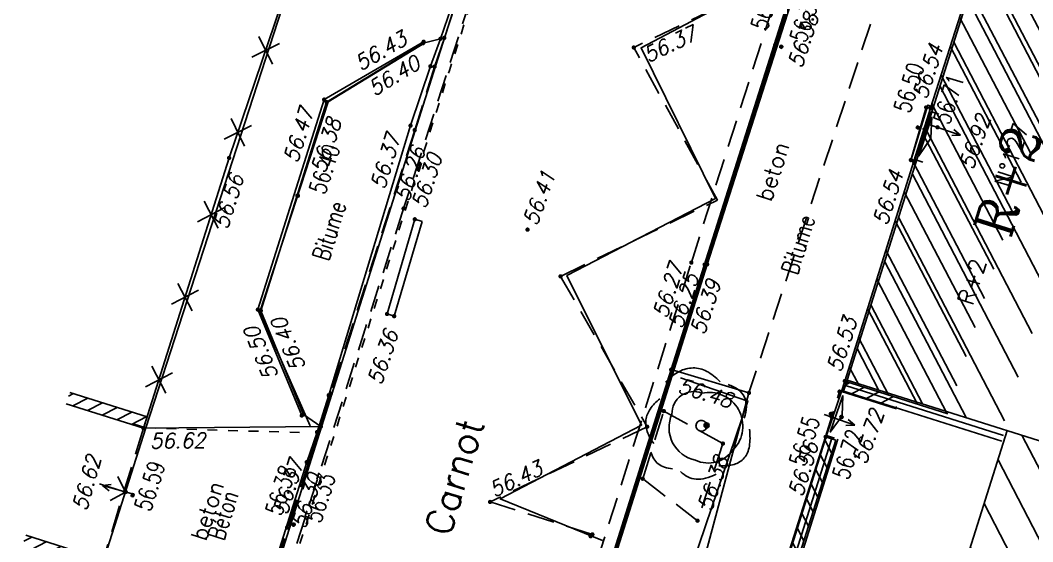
# Model space of a CAD drawing. Extents: x 661843 to 662062, y 6866352 to 6866909.
# Drawn here: x 661859.83 to 661878.54, y 6866393.48 to 6866403.12 of the extents above; entities that cross this region are included whole.
import ezdxf
from ezdxf.enums import TextEntityAlignment as Align

# ---------------------------------------------------------------- set-up
doc = ezdxf.new("R2010")
doc.units = 0
for name, pattern in [('CONTINU', [0]), ('DISCONTINU', [0.75, 0.5, -0.25]), ('JSI_MCL0', [1, 0.5, 0.5]), ('JSI_TCO', [1, 0.5, 0.5]), ('JSI_TCO2', [1, 0.5, 0.5]), ('JSI_TIC', [0.2, 0.08, 0.01, -0.1, 0.01])]:
    doc.linetypes.add(name, pattern=pattern)
doc.layers.get('0').update_dxf_attribs({"linetype": 'CONTINUOUS'})
for name, color, linetype in [('ALTI', 140, 'CONTINUOUS'), ('BATI', 6, 'CONTINUOUS'), ('BORDURE', 7, 'CONTINU'), ('GEO_ALTI-PIC', 7, 'CONTINUOUS'), ('GEO_ALTI-PIC_SEUILS', 1, 'CONTINUOUS'), ('GEO_ALTICOT', 7, 'CONTINUOUS'), ('GEO_ARBRES', 3, 'CONTINUOUS'), ('GEO_BATI_DUR', 44, 'CONTINUOUS'), ('GEO_BATI_HACHURE', 44, 'CONTINUOUS'), ('GEO_BATI_NUMERO', 7, 'CONTINUOUS'), ('GEO_BATI_SEUIL', 7, 'CONTINUOUS'), ('GEO_BATI_TEXTE', 7, 'CONTINUOUS'), ('GEO_BORDURE', 7, 'CONTINUOUS'), ('GEO_CHANGE_REVET', 252, 'DISCONTINU'), ('GEO_CHANGE_REVET_TEXTE', 252, 'CONTINUOUS'), ('GEO_CLOTURE', 7, 'CONTINUOUS'), ('GEO_CLOTURE_S', 7, 'CONTINUOUS'), ('GEO_DIVERS', 7, 'CONTINUOUS'), ('GEO_ENTREE', 7, 'DISCONTINU'), ('GEO_ESCALIER', 7, 'CONTINUOUS'), ('GEO_HAIE_BORD', 3, 'DISCONTINU'), ('GEO_LIGNE_PARKING', 252, 'DISCONTINU'), ('GEO_MUR', 1, 'CONTINUOUS'), ('GEO_MUR_HACHURE', 1, 'CONTINUOUS'), ('GEO_RTE_TEXTE', 7, 'CONTINUOUS'), ('GEO_TROTTOIR_BAS', 7, 'CONTINUOUS'), ('GEO_TROTTOIR_BATEAU', 7, 'DISCONTINU'), ('GEO_TROTTOIR_HAUT', 252, 'CONTINUOUS'), ('HACHURE', 7, 'CONTINUOUS'), ('LIMITE', 7, 'CONTINUOUS'), ('MARQUAGE', 7, 'CONTINUOUS'), ('TEXTE', 7, 'CONTINUOUS'), ('VEGETATION', 3, 'CONTINUOUS'), ('VOIRIE', 7, 'CONTINUOUS')]:
    doc.layers.add(name, color=color, linetype=linetype)
doc.styles.add('7-2', font='romanc.shx', dxfattribs={"height": 0.7})
doc.styles.add('ROMANS', font='romans.shx', dxfattribs={"width": 0.95, "oblique": 13.5, "height": 5})
doc.styles.get("Standard").update_dxf_attribs({"font": 'romans.shx'})
doc.linetypes.add('JSI_CLOX', pattern='A,0.8,0.1,[135,jsi_form.shx,S=0.05,R=0,X=0,Y=0],0.1', length=1)
doc.linetypes.add('JSI_MUG', pattern='A,0.0001,[130,jsi_form.shx,S=0.5,R=0,X=-0.125,Y=0],-0.75', length=0.7501)
doc.linetypes.add('JSI_MUR', pattern='A,1e-06,-0.5,[130,jsi_form.shx,S=0.7,R=315,X=0.05,Y=0],-0.5', length=1.000001)
pattern_1 = [(27.435270152, (0, 0), (-0.0921492438397, 0.1775063854057), [])]

# ---------------------------------------------------------------- blocks, each defined once
blk = doc.blocks.new('PTTOPO')
at = {"color": 0, "const_width": 0.04}
blk.add_lwpolyline([(0, 0.02, 1), (0, -0.02, 1)], format="xyb", close=True, dxfattribs=at)
at = {"color": 0}
blk.add_point((0, 0), dxfattribs=at)
at = {"layer": 'GEO_ALTICOT', "style": 'ROMANS', "oblique": 13.5, "width": 0.95}
blk.add_attdef('ALT', text='', height=0.28, dxfattribs=at).set_placement((0.1, -0.1), align=Align.TOP_LEFT)
blk = doc.blocks.new('P014', base_point=(17.75, 43.5))
for p, q in [((17.709, 43.699), (17.75, 43.799)), ((17.75, 43.399), (17.75, 43.799)), ((17.75, 43.799), (17.789, 43.699))]:
    blk.add_line(p, q)
blk = doc.blocks.new('P402')
blk.add_circle((0, 0), 0.063)
for centre, radius, start, end in [((-0.09, 0.09), 0.814, 83.66, 186.35), ((0.18, 0.387), 0.544, 357.14, 109.34), ((0, -0.063), 0.833, 244.27, 30.44), ((-0.162, -0.09), 0.745, 173.05, 254.63)]:
    blk.add_arc(centre, radius, start, end)
blk = doc.blocks.new('P013', base_point=(17.75, 45))
for p, q in [((17.709, 45.199), (17.75, 45.299)), ((17.75, 44.899), (17.75, 45.299)), ((17.75, 45.299), (17.789, 45.199))]:
    blk.add_line(p, q)
blk = doc.blocks.new('P350', base_point=(55.25, 52.5))
for p, q in [((56.249, 53.499), (55.25, 53.499)), ((55.25, 53.499), (55.25, 52.5)), ((56.249, 52.5), (56.249, 53.499)), ((55.25, 52.5), (56.249, 52.5))]:
    blk.add_line(p, q)
blk = doc.blocks.new('GEOCROIX')
at = {"color": 0, "linetype": 'BYBLOCK'}
for p, q in [((-0.5, 0.5), (0.5, -0.5)), ((-0.5, -0.5), (0.5, 0.5))]:
    blk.add_line(p, q, dxfattribs=at)
blk = doc.blocks.new('$B_200')
at = {"color": 0, "linetype": 'BYBLOCK', "flags": 128}
for points in [[(0, -0.5, -0.414214), (-0.5, 0, -0.414214), (0, 0.5)], [(0, -0.5, 0.414214), (0.5, 0, 0.414214), (0, 0.5)]]:
    blk.add_lwpolyline(points, format="xyb", dxfattribs=at)
blk = doc.blocks.new('$B_220')
at = {"color": 0, "linetype": 'BYBLOCK', "flags": 128}
for points in [[(0.2972, 0.2716, 0.039633), (0.2729, 0.3437, 0.053426), (0.2409, 0.4008, 0.147584), (0.1538, 0.4704, 0.071882), (0.0987, 0.4828, 0.058066), (0.0359, 0.4803, 0.043501), (-0.0346, 0.4629, 0.032041), (-0.1128, 0.4306)], [(-0.195, 0.3513, 0.077685), (-0.3026, 0.3364, 0.115926), (-0.3794, 0.2917, 0.119307), (-0.4255, 0.2171, 0.082378), (-0.4409, 0.1128)], [(0.4613, -0.0462, 0.087593), (0.487, 0.0333, 0.096392), (0.4819, 0.1128, 0.080457), (0.446, 0.1922, 0.056881), (0.3794, 0.2716)], [(-0.4409, 0.0334, 0.03619), (-0.4742, -0.0436, 0.046233), (-0.4922, -0.1156, 0.121403), (-0.4819, -0.2447, 0.119181), (-0.4102, -0.354, 0.044648), (-0.3512, -0.4012, 0.034835), (-0.2769, -0.4434)], [(0.3794, -0.3641, 0.076898), (0.4306, -0.3193, 0.090424), (0.4613, -0.2646, 0.083207), (0.4715, -0.2001, 0.062964), (0.4613, -0.1256)], [(-0.1128, -0.4434, 0.078382), (0.005, -0.498, 0.113914), (0.1127, -0.503, 0.115194), (0.21, -0.4583, 0.080222), (0.2972, -0.3641)]]:
    blk.add_lwpolyline(points, format="xyb", dxfattribs=at)
blk = doc.blocks.new('$B_028')
at = {"color": 0, "linetype": 'BYBLOCK', "flags": 128}
for points in [[(0, 0.5), (0, -0.5), (0.0938, -0.0625)], [(-0.5, -0.5), (-0.5, 0)], [(0.5, 0), (0.5, -0.5)], [(-0.0937, -0.0625), (0, -0.5)], [(-0.5, -0.5), (0.5, -0.5)]]:
    blk.add_lwpolyline(points, dxfattribs=at)
blk = doc.blocks.new('$B_027')
at = {"color": 0, "linetype": 'BYBLOCK', "flags": 128}
for points in [[(-0.5, -0.5), (0.5, -0.5), (0.5, -0.188)], [(-0.5, -0.5), (-0.5, -0.188)]]:
    blk.add_lwpolyline(points, dxfattribs=at)
blk.add_lwpolyline([(-0.406, -0.406), (0.406, -0.406), (0, -0.188)], close=True, dxfattribs=at)
blk = doc.blocks.new('$B_210')
at = {"linetype": 'CONTINUOUS'}
blk.add_hatch(color=0, dxfattribs=at).paths.add_polyline_path([(0, -0.5, -1), (0, 0.5, -1)])
at = {"color": 0, "linetype": 'BYBLOCK', "flags": 128}
blk.add_lwpolyline([(0, -0.5, -1), (0, 0.5, -1)], format="xyb", close=True, dxfattribs=at)

msp = doc.modelspace()

# ---------------------------------------------------------------- hatches: boundary and pattern name
at = {"layer": 'GEO_BATI_HACHURE'}
h = msp.add_hatch(dxfattribs=at)
h.set_pattern_fill('_U', color=256, scale=0.4, angle=117.5763, style=0, pattern_type=0)
h.set_pattern_definition([(117.5763159494, (0, 0), (-0.35455800549, -0.185171868122), [])])
h.paths.add_polyline_path([(661875.07, 6866396.447), (661876.345, 6866400.511), (661876.652, 6866401.494), (661877.919, 6866405.447), (661879.823, 6866404.836), (661876.976, 6866395.844)])
at = {"layer": 'GEO_MUR_HACHURE'}
h = msp.add_hatch(dxfattribs=at)
h.set_pattern_fill('_U', color=256, scale=0.2, angle=27.4258, style=0, pattern_type=0)
h.set_pattern_definition([(27.4257555225, (0, 0), (-0.092119765573, 0.17752168541), [])])
h.paths.add_polyline_path([(661875.07, 6866396.447), (661876.083, 6866396.127), (661876.022, 6866395.936), (661875.009, 6866396.257)])
h = msp.add_hatch(dxfattribs=at)
h.set_pattern_fill('_U', color=256, scale=0.2, angle=27.4353, style=0, pattern_type=0)
h.set_pattern_definition(pattern_1)
h.paths.add_polyline_path([(661860.675, 6866396.027), (661862.105, 6866395.574), (661862.171, 6866395.784), (661860.741, 6866396.236)])
h = msp.add_hatch(dxfattribs=at)
h.set_pattern_fill('_U', color=256, scale=0.2, angle=117.371, style=0, pattern_type=0)
h.set_pattern_definition([(117.3710416627, (0, 0), (-0.177609573028, -0.0919502015706), [])])
h.paths.add_polyline_path([(661871.917, 6866386.608), (661874.715, 6866395.414), (661874.905, 6866395.353), (661872.107, 6866386.548)])
h = msp.add_hatch(dxfattribs=at)
h.set_pattern_fill('_U', color=256, scale=0.2, angle=27.4353, style=0, pattern_type=0)
h.set_pattern_definition(pattern_1)
h.paths.add_polyline_path([(661859.927, 6866393.597), (661861.357, 6866393.144), (661861.291, 6866392.934), (661859.861, 6866393.387)])
at = {"layer": 'HACHURE', "linetype": 'CONTINUOUS', "ltscale": 2}
h = msp.add_hatch(dxfattribs=at)
h.set_pattern_fill('_USER', color=256, scale=0.6, angle=117.4979, style=0, pattern_type=0)
h.set_pattern_definition([(117.4979, (661958.265, 6866695.073), (-0.5322167, -0.2770296), [])])
h.paths.add_polyline_path([(661877.952, 6866405.469), (661880.813, 6866404.567), (661877.974, 6866395.564), (661875.112, 6866396.466)])
at = {"layer": 'HACHURE'}
h = msp.add_hatch(dxfattribs=at)
h.set_pattern_fill('_USER', color=256, scale=0.6, angle=117.4698, style=0, pattern_type=0)
h.set_pattern_definition([(117.46977488, (50261.49716, 6738626.0907), (-0.532352577, -0.2767683756), [])])
h.paths.add_polyline_path([(661880.934, 6866394.628), (661878.073, 6866395.531), (661873.227, 6866380.189), (661878.087, 6866378.637), (661878.226, 6866379.081), (661877.979, 6866379.158), (661878.442, 6866380.64), (661880.912, 6866379.869), (661880.449, 6866378.387), (661880.202, 6866378.464), (661880.06, 6866378.008), (661880.997, 6866377.709), (661881.246, 6866378.49), (661884.176, 6866377.552), (661885.088, 6866380.41), (661877.227, 6866382.893)])
h.paths.add_polyline_path([(661881.677, 6866378.475), (661882.816, 6866378.545), (661883.701, 6866377.826)], flags=16)
h.paths.add_polyline_path([(661880.912, 6866379.869), (661878.442, 6866380.64), (661877.979, 6866379.158), (661880.449, 6866378.387)], flags=17)
edge = h.paths.add_edge_path(flags=16)
edge.add_line((661878.701, 6866380.253), (661878.899, 6866380.191))
edge.add_ellipse((661878.621, 6866379.277), major_axis=(0.285, 0.912), ratio=0.666659, start_angle=-6.8659, end_angle=0.4366, ccw=False)
edge.add_ellipse((661878.843, 6866379.767), major_axis=(0.123, 0.394), ratio=0.666659, start_angle=-20.239, end_angle=-6.5998, ccw=False)
edge.add_ellipse((661878.966, 6866379.925), major_axis=(0.059, 0.189), ratio=0.666659, start_angle=266.4699, end_angle=340.1432, ccw=False)
edge.add_ellipse((661878.961, 6866379.909), major_axis=(0.059, 0.189), ratio=0.666659, start_angle=199.8568, end_angle=273.5301, ccw=False)
edge.add_ellipse((661878.95, 6866380.109), major_axis=(0.123, 0.394), ratio=0.666659, start_angle=186.5998, end_angle=200.239, ccw=False)
edge.add_ellipse((661879.046, 6866380.638), major_axis=(0.285, 0.912), ratio=0.666659, start_angle=179.5634, end_angle=186.8659, ccw=False)
edge.add_line((661878.754, 6866379.728), (661878.556, 6866379.79))
edge.add_line((661878.556, 6866379.79), (661878.701, 6866380.253))
edge = h.paths.add_edge_path(flags=16)
edge.add_ellipse((661878.966, 6866379.925), major_axis=(0.059, 0.189), ratio=0.666659, start_angle=266.4699, end_angle=340.1432)
edge.add_ellipse((661878.843, 6866379.767), major_axis=(0.123, 0.394), ratio=0.666659, start_angle=-20.239, end_angle=-6.5998)
edge.add_ellipse((661878.621, 6866379.277), major_axis=(0.285, 0.912), ratio=0.666659, start_angle=-6.8659, end_angle=0.4366)
edge.add_line((661878.899, 6866380.191), (661878.701, 6866380.253))
edge.add_line((661878.701, 6866380.253), (661878.556, 6866379.79))
edge.add_line((661878.556, 6866379.79), (661878.754, 6866379.728))
edge.add_ellipse((661879.046, 6866380.638), major_axis=(0.285, 0.912), ratio=0.666659, start_angle=179.5634, end_angle=186.8659)
edge.add_ellipse((661878.95, 6866380.109), major_axis=(0.123, 0.394), ratio=0.666659, start_angle=186.5998, end_angle=200.239)
edge.add_ellipse((661878.961, 6866379.909), major_axis=(0.059, 0.189), ratio=0.666659, start_angle=199.8568, end_angle=273.5301)
edge = h.paths.add_edge_path(flags=16)
edge.add_ellipse((661880.283, 6866379.513), major_axis=(0.059, 0.189), ratio=0.666659, start_angle=266.4699, end_angle=340.1432)
edge.add_ellipse((661880.16, 6866379.356), major_axis=(0.123, 0.394), ratio=0.666659, start_angle=-20.239, end_angle=-6.5998)
edge.add_ellipse((661879.937, 6866378.866), major_axis=(0.285, 0.912), ratio=0.666659, start_angle=-6.8659, end_angle=0.4366)
edge.add_line((661880.215, 6866379.78), (661880.018, 6866379.842))
edge.add_line((661880.018, 6866379.842), (661879.873, 6866379.379))
edge.add_line((661879.873, 6866379.379), (661880.071, 6866379.317))
edge.add_ellipse((661879.793, 6866378.403), major_axis=(0.285, 0.912), ratio=0.666659, start_angle=-0.4366, end_angle=0.4366, ccw=False)
edge.add_ellipse((661880.362, 6866380.227), major_axis=(0.285, 0.912), ratio=0.666659, start_angle=180.4366, end_angle=186.8659)
edge.add_ellipse((661880.266, 6866379.698), major_axis=(0.123, 0.394), ratio=0.666659, start_angle=186.5998, end_angle=200.239)
edge.add_ellipse((661880.278, 6866379.498), major_axis=(0.059, 0.189), ratio=0.666659, start_angle=199.8568, end_angle=273.5301)
edge = h.paths.add_edge_path(flags=16)
edge.add_ellipse((661880.138, 6866379.05), major_axis=(0.059, 0.189), ratio=0.666659, start_angle=266.4699, end_angle=340.1432)
edge.add_ellipse((661880.015, 6866378.893), major_axis=(0.123, 0.394), ratio=0.666659, start_angle=-20.239, end_angle=-6.5998)
edge.add_ellipse((661879.793, 6866378.403), major_axis=(0.285, 0.912), ratio=0.666659, start_angle=-6.8659, end_angle=-0.4366)
edge.add_ellipse((661880.362, 6866380.227), major_axis=(0.285, 0.912), ratio=0.666659, start_angle=179.5634, end_angle=180.4366, ccw=False)
edge.add_line((661880.071, 6866379.317), (661879.873, 6866379.379))
edge.add_line((661879.873, 6866379.379), (661879.728, 6866378.915))
edge.add_line((661879.728, 6866378.915), (661879.926, 6866378.854))
edge.add_ellipse((661880.217, 6866379.763), major_axis=(0.285, 0.911), ratio=0.666659, start_angle=179.5629, end_angle=186.8747)
edge.add_ellipse((661880.122, 6866379.234), major_axis=(0.123, 0.394), ratio=0.666659, start_angle=186.6089, end_angle=200.2639)
edge.add_ellipse((661880.133, 6866379.035), major_axis=(0.059, 0.189), ratio=0.666659, start_angle=199.896, end_angle=273.5474)
h.paths.add_polyline_path([(661878.226, 6866379.081), (661878.087, 6866378.637), (661880.06, 6866378.008), (661880.202, 6866378.464)], flags=17)
h.paths.add_polyline_path([(661882.816, 6866378.545), (661881.677, 6866378.475), (661883.701, 6866377.826)], flags=16)

# ---------------------------------------------------------------- linework, layer by layer
at = {"layer": 'BATI', "linetype": 'JSI_TCO2', "ltscale": 2, "elevation": 57.333, "flags": 128}
for points in [[(661877.952, 6866405.469), (661875.112, 6866396.466)], [(661875.112, 6866396.466), (661880.934, 6866394.628)]]:
    msp.add_lwpolyline(points, dxfattribs=at)
at = {"layer": 'BATI', "elevation": 57.333, "flags": 128}
for points in [[(661876.705, 6866401.516), (661876.604, 6866401.548), (661876.296, 6866400.541), (661876.388, 6866400.512)], [(661878.073, 6866395.532), (661873.227, 6866380.189), (661880.997, 6866377.709), (661881.246, 6866378.49), (661884.176, 6866377.552), (661885.088, 6866380.41)]]:
    msp.add_lwpolyline(points, dxfattribs=at)
at = {"layer": 'BORDURE', "linetype": 'JSI_TCO', "ltscale": 2, "elevation": 57.333, "flags": 128}
for points in [[(661881.399, 6866426.652), (661868.472, 6866385.866)], [(661865.184, 6866395.621), (661864.254, 6866397.724), (661865.518, 6866401.612), (661867.304, 6866402.699)], [(661872.031, 6866396.508), (661873.277, 6866396.078), (661872.266, 6866393.098)]]:
    msp.add_lwpolyline(points, dxfattribs=at)
msp.add_lwpolyline([(661845.99, 6866380.845), (661855.587, 6866378.808, 0.027837), (661855.92, 6866378.758, 0.020398), (661856.314, 6866378.738, 0.015403), (661856.767, 6866378.746, 0.011959), (661857.28, 6866378.783, 0.054554), (661858.024, 6866378.937, 0.047423), (661858.703, 6866379.231, 0.041287), (661859.364, 6866379.67, 0.015476), (661859.69, 6866379.943, 0.017391), (661859.981, 6866380.22, 0.019482), (661860.236, 6866380.501, 0.021695), (661860.454, 6866380.787, 0.044449), (661860.755, 6866381.309, 0.010857), (661861.089, 6866382.072, 0.008318), (661861.211, 6866382.386, 0.011712), (661861.303, 6866382.654), (661867.503, 6866402.271), (661873.272, 6866420.357)], format="xyb", dxfattribs=at)
at = {"layer": 'GEO_BATI_DUR'}
for p, q in [((661876.652, 6866401.494, 56.537), (661877.919, 6866405.447, 56.51)), ((661876.345, 6866400.511, 56.541), (661876.652, 6866401.494, 56.537)), ((661875.07, 6866396.447, 56.534), (661876.345, 6866400.511, 56.541)), ((661876.976, 6866395.844, 56.534), (661875.07, 6866396.447, 56.534))]:
    msp.add_line(p, q, dxfattribs=at)
at = {"layer": 'GEO_BORDURE'}
for points in [[(661868.621, 6866385.69, 56.487), (661869.875, 6866385.273, 56.534), (661870.434, 6866387.038, 56.52), (661872.082, 6866391.99, 56.498), (661872.44, 6866393.037, 56.494), (661873.298, 6866396.228, 56.484), (661871.86, 6866396.66, 56.269)], [(661865.382, 6866395.606, 56.308), (661862.105, 6866395.574, 56.616)]]:
    msp.add_polyline3d(points, dxfattribs=at)
at = {"layer": 'GEO_CHANGE_REVET'}
for points in [[(661883.738, 6866452.611, 55.974), (661880.375, 6866441.993, 56.038), (661877.231, 6866432.09, 56.127), (661874.073, 6866422.2, 56.186), (661870.208, 6866409.956, 56.255), (661866.912, 6866399.637, 56.304), (661863.488, 6866388.881, 56.379), (661861.438, 6866382.509, 56.439), (661861.016, 6866381.209, 56.452), (661860.246, 6866380.082, 56.464), (661859.189, 6866379.216, 56.477), (661858.022, 6866378.726, 56.461), (661856.773, 6866378.523, 56.444), (661855.51, 6866378.62, 56.428), (661849.1, 6866379.976, 56.366)], [(661868.198, 6866385.912, 56.364), (661868.676, 6866387.37, 56.364), (661872.232, 6866398.637, 56.268), (661875.271, 6866408.185, 56.2), (661878.702, 6866419.049, 56.183), (661882.837, 6866432.132, 56.091), (661885.478, 6866440.432, 56.028), (661889.099, 6866451.885, 55.984)], [(661876.173, 6866405.659, 56.348), (661876.246, 6866405.183, 56.42), (661873.298, 6866396.228, 56.484)]]:
    msp.add_polyline3d(points, dxfattribs=at)
at = {"layer": 'GEO_CLOTURE'}
msp.add_polyline3d([(661865.132, 6866404.833, 56.502), (661863.687, 6866400.572, 56.565), (661862.105, 6866395.574, 56.616)], dxfattribs=at)
at = {"layer": 'GEO_ENTREE'}
for points in [[(661874.715, 6866395.414, 56.561), (661874.972, 6866396.252, 56.557)], [(661862.105, 6866395.574, 56.616), (661861.357, 6866393.144, 56.612)]]:
    msp.add_polyline3d(points, dxfattribs=at)
at = {"layer": 'GEO_ESCALIER'}
msp.add_polyline3d([(661876.345, 6866400.511, 56.541), (661876.291, 6866400.533, 56.537), (661876.574, 6866401.506, 56.524), (661876.652, 6866401.494, 56.537)], dxfattribs=at)
at = {"layer": 'GEO_HAIE_BORD'}
msp.add_polyline3d([(661872.816, 6866395.291, 56.381), (661872.346, 6866393.866, 56.348), (661871.333, 6866394.642, 56.414), (661871.722, 6866395.893, 56.419), (661872.816, 6866395.291, 56.381)], dxfattribs=at)
at = {"layer": 'GEO_LIGNE_PARKING'}
for points in [[(661874.653, 6866406.058, 56.174), (661872.49, 6866406.811, 56.342), (661874.035, 6866403.991, 56.238), (661871.168, 6866402.613, 56.373)], [(661869.814, 6866398.383, 56.401), (661872.713, 6866399.793, 56.27), (661871.168, 6866402.613, 56.373)], [(661869.814, 6866398.383, 56.401), (661871.416, 6866395.603, 56.287)], [(661871.416, 6866395.603, 56.287), (661868.511, 6866394.212, 56.43)], [(661870.403, 6866393.612, 56.298), (661868.511, 6866394.212, 56.43)]]:
    msp.add_polyline3d(points, dxfattribs=at)
at = {"layer": 'GEO_MUR'}
for p, q in [((661875.07, 6866396.447, 56.534), (661875.009, 6866396.257, 56.534)), ((661862.105, 6866395.574, 56.616), (661862.171, 6866395.784, 56.616)), ((661874.715, 6866395.414, 56.609), (661874.905, 6866395.353, 56.609))]:
    msp.add_line(p, q, dxfattribs=at)
at = {"layer": 'GEO_MUR', "flags": 128}
for points, elevation in [([(661875.07, 6866396.447), (661876.083, 6866396.127)], 56.534), ([(661860.741, 6866396.236), (661862.171, 6866395.784)], 56.616), ([(661875.009, 6866396.257), (661876.022, 6866395.936)], 56.534), ([(661860.675, 6866396.027), (661862.105, 6866395.574)], 56.616), ([(661872.107, 6866386.548), (661874.905, 6866395.353)], 56.609), ([(661859.927, 6866393.597), (661861.357, 6866393.144)], 56.612)]:
    msp.add_lwpolyline(points, dxfattribs=dict(at, elevation=elevation))
at = {"layer": 'GEO_MUR'}
msp.add_polyline3d([(661871.917, 6866386.608, 56.609), (661874.715, 6866395.414, 56.561)], dxfattribs=at)
at = {"layer": 'GEO_TROTTOIR_BAS'}
for points in [[(661868.118, 6866383.842, 56.36), (661868.098, 6866384.344, 56.375), (661868.207, 6866385.04, 56.389), (661868.431, 6866385.838, 56.364), (661868.746, 6866386.775, 56.356), (661871.86, 6866396.66, 56.269), (661874.854, 6866406.107, 56.17), (661875.317, 6866407.57, 56.187), (661875.454, 6866407.951, 56.197), (661875.862, 6866409.176, 56.199)], [(661868.05, 6866404.019, 56.271), (661867.861, 6866403.376, 56.272), (661867.666, 6866402.791, 56.274), (661867.484, 6866402.259, 56.273)], [(661867.666, 6866402.791, 56.274), (661867.272, 6866402.693, 56.397), (661865.49, 6866401.605, 56.381), (661864.273, 6866397.748, 56.398), (661865.065, 6866395.829, 56.382), (661865.382, 6866395.606, 56.308)], [(661865.566, 6866396.215, 56.302), (661865.382, 6866395.606, 56.308), (661865.165, 6866394.965, 56.303)]]:
    msp.add_polyline3d(points, dxfattribs=at)
at = {"layer": 'GEO_TROTTOIR_BATEAU'}
for points in [[(661867.484, 6866402.259, 56.273), (661867.118, 6866401.086, 56.263), (661865.566, 6866396.215, 56.302)], [(661865.165, 6866394.965, 56.303), (661864.253, 6866392.087, 56.323)]]:
    msp.add_polyline3d(points, dxfattribs=at)
at = {"layer": 'GEO_TROTTOIR_HAUT'}
for points in [[(661868.759, 6866386.662, 56.494), (661872.524, 6866398.604, 56.39), (661875.542, 6866408.032, 56.339)], [(661867.796, 6866403.364, 56.401), (661867.596, 6866402.776, 56.407), (661867.408, 6866402.266, 56.358), (661867.041, 6866401.17, 56.371), (661865.528, 6866396.184, 56.377), (661865.313, 6866395.503, 56.454), (661865.122, 6866394.948, 56.374), (661864.223, 6866392.095, 56.396), (661863.975, 6866391.303, 56.473), (661863.217, 6866388.915, 56.483), (661862.17, 6866385.757, 56.523), (661862.01, 6866385.217, 56.417), (661861.715, 6866384.24, 56.418), (661861.374, 6866383.219, 56.434), (661861.204, 6866382.651, 56.538), (661860.806, 6866381.399, 56.542), (661860.068, 6866380.311, 56.546), (661859.05, 6866379.48, 56.55), (661857.977, 6866378.968, 56.534), (661856.808, 6866378.751, 56.518), (661855.623, 6866378.844, 56.502), (661849.173, 6866380.184, 56.409)], [(661867.283, 6866402.72, 56.432), (661865.444, 6866401.651, 56.472), (661864.219, 6866397.769, 56.5), (661865.03, 6866395.81, 56.432)]]:
    msp.add_polyline3d(points, dxfattribs=at)
at = {"layer": 'LIMITE', "linetype": 'JSI_CLOX', "ltscale": 2, "elevation": 57.333, "flags": 128}
msp.add_lwpolyline([(661862.149, 6866395.581), (661865.125, 6866404.759)], dxfattribs=at)
at = {"layer": 'LIMITE', "elevation": 57.333, "flags": 128}
for points in [[(661875.048, 6866396.263), (661875.112, 6866396.466)], [(661875.048, 6866396.263), (661877.973, 6866395.339)]]:
    msp.add_lwpolyline(points, dxfattribs=at)
at = {"layer": 'LIMITE', "linetype": 'JSI_MUR', "ltscale": 0.2, "elevation": 57.333, "flags": 128}
msp.add_lwpolyline([(661875.08, 6866396.364), (661878.005, 6866395.441)], dxfattribs=at)
at = {"layer": 'LIMITE', "linetype": 'JSI_TCO', "ltscale": 2, "elevation": 57.333, "flags": 128}
for points in [[(661874.729, 6866395.44), (661871.953, 6866386.589)], [(661874.939, 6866395.375), (661872.163, 6866386.523)]]:
    msp.add_lwpolyline(points, dxfattribs=at)
at = {"layer": 'LIMITE', "linetype": 'JSI_MUR', "ltscale": 0.22, "elevation": 57.333, "flags": 128}
msp.add_lwpolyline([(661874.834, 6866395.408), (661872.058, 6866386.556)], dxfattribs=at)
at = {"layer": 'LIMITE', "linetype": 'JSI_MUG', "ltscale": 0.22, "elevation": 57.333, "flags": 128}
msp.add_lwpolyline([(661874.834, 6866395.408), (661874.768, 6866395.198)], dxfattribs=at)
at = {"layer": 'MARQUAGE', "linetype": 'JSI_MCL0', "ltscale": 2, "elevation": 57.333, "flags": 128}
msp.add_lwpolyline([(661870.587, 6866393.498), (661868.701, 6866394.268), (661871.311, 6866395.633), (661869.932, 6866398.397), (661872.677, 6866399.822), (661871.302, 6866402.608), (661873.96, 6866404.011), (661872.655, 6866406.733), (661874.667, 6866406.102)], dxfattribs=at)
at = {"layer": 'VOIRIE', "linetype": 'JSI_TIC', "ltscale": 2, "elevation": 57.333, "flags": 128}
for points in [[(661881.399, 6866426.652), (661868.472, 6866385.866)], [(661862.149, 6866395.581), (661865.144, 6866395.49)]]:
    msp.add_lwpolyline(points, dxfattribs=at)
msp.add_lwpolyline([(661845.901, 6866380.588), (661855.531, 6866378.544, 0.027666), (661855.89, 6866378.49, 0.020699), (661856.31, 6866378.468, 0.015349), (661856.778, 6866378.476, 0.012006), (661857.305, 6866378.514, 0.054512), (661858.107, 6866378.68, 0.047216), (661858.83, 6866378.992, 0.041441), (661859.531, 6866379.458, 0.01561), (661859.873, 6866379.744, 0.017458), (661860.177, 6866380.035, 0.019452), (661860.445, 6866380.331, 0.021531), (661860.676, 6866380.633, 0.044427), (661861, 6866381.196, 0.010996), (661861.341, 6866381.975, 0.008346), (661861.466, 6866382.296, 0.011644), (661861.561, 6866382.573), (661867.76, 6866402.19), (661873.53, 6866420.275)], format="xyb", dxfattribs=at)

# ---------------------------------------------------------------- block references
at = {"layer": 'ALTI', "linetype": 'CONTINUOUS'}
for p, xscale, yscale, rotation in [((661873.784, 6866402.655, 57.333), 0.0599999999332415, 0.0599999999332415, 252.4136169235153), ((661873.894, 6866402.626, 57.333), 0.0599999999332415, 0.0599999999332415, 252.4136169235153), ((661876.419, 6866401.134, 57.333), 0.0599999997703226, 0.0599999997703226, 252.9662664209766), ((661876.547, 6866401.11, 57.333), 0.0600000001925865, 0.0600000001925865, 252.4978946727958), ((661864.954, 6866399.874, 57.333), 0.0600000001292944, 0.0600000001292944, 71.98411266940845), ((661874.815, 6866395.837, 57.333), 0.0600000003096298, 0.0600000003096298, 252.5891143831882), ((661875.007, 6866395.784, 57.333), 0.0600000003096298, 0.0600000003096298, 252.5891143831882), ((661861.904, 6866394.338, 57.333), 0.0599999998360219, 0.0599999998360219, 321.8366930907313), ((661864.877, 6866393.793, 57.333), 0.0599999999996961, 0.0599999999996961, 72.46257067545721), ((661864.762, 6866393.739, 57.333), 0.0599999999996961, 0.0599999999996961, 72.46257067545721)]:
    msp.add_blockref('$B_210', p, dxfattribs=dict(at, xscale=xscale, yscale=yscale, rotation=rotation))
at = {"layer": 'GEO_ALTI-PIC'}
ref = msp.add_blockref('PTTOPO', (661874.716, 6866403.372, 56.385), dxfattribs=at)
ref.add_attrib('ALT', '56.38', dxfattribs={"layer": 'GEO_ALTICOT', "height": 0.28, "rotation": 72, "style": 'ROMANS', "oblique": 13.5, "width": 0.95}).set_placement((661874.009, 6866402.303, 56.385), align=Align.TOP_LEFT)
ref = msp.add_blockref('PTTOPO', (661871.168, 6866402.613, 56.373), dxfattribs=at)
ref.add_attrib('ALT', '56.37', dxfattribs={"layer": 'GEO_ALTICOT', "height": 0.28, "rotation": 25.6676, "style": 'ROMANS', "oblique": 13.5, "width": 0.95}).set_placement((661871.313, 6866402.58, 56.373), align=Align.TOP_LEFT)
ref = msp.add_blockref('PTTOPO', (661867.283, 6866402.72, 56.432), dxfattribs=at)
ref.add_attrib('ALT', '56.43', dxfattribs={"layer": 'GEO_ALTICOT', "height": 0.28, "rotation": 30.1485, "style": 'ROMANS', "oblique": 13.5, "width": 0.95}).set_placement((661865.978, 6866402.415, 56.432), align=Align.TOP_LEFT)
for p in [(661867.596, 6866402.776, 56.407), (661867.666, 6866402.791, 56.274), (661867.408, 6866402.266, 56.358), (661867.484, 6866402.259, 56.273), (661876.574, 6866401.506, 56.524), (661876.291, 6866400.533, 56.537), (661867.12, 6866399.438, 56.338), (661869.814, 6866398.383, 56.401), (661866.606, 6866397.687, 56.359), (661871.86, 6866396.66, 56.269), (661865.528, 6866396.184, 56.377), (661865.566, 6866396.215, 56.302), (661874.972, 6866396.252, 56.557), (661865.03, 6866395.81, 56.432), (661865.065, 6866395.829, 56.382), (661871.722, 6866395.893, 56.419), (661872.515, 6866395.627, 56.387), (661865.313, 6866395.503, 56.454), (661865.382, 6866395.606, 56.308), (661871.416, 6866395.603, 56.287), (661871.333, 6866394.642, 56.414), (661872.346, 6866393.866, 56.348), (661870.37, 6866393.578, 56.304), (661870.403, 6866393.612, 56.298)]:
    msp.add_blockref('PTTOPO', p, dxfattribs=at)
ref = msp.add_blockref('PTTOPO', (661867.272, 6866402.693, 56.397), dxfattribs=at)
ref.add_attrib('ALT', '56.40', dxfattribs={"layer": 'GEO_ALTICOT', "height": 0.28, "rotation": 31.4129, "style": 'ROMANS', "oblique": 13.5, "width": 0.95}).set_placement((661866.226, 6866401.945, 56.397), align=Align.TOP_LEFT)
ref = msp.add_blockref('PTTOPO', (661876.652, 6866401.494, 56.537), dxfattribs=at)
ref.add_attrib('ALT', '56.54', dxfattribs={"layer": 'GEO_ALTICOT', "height": 0.28, "rotation": 72.2299, "style": 'ROMANS', "oblique": 13.5, "width": 0.95}).set_placement((661876.314, 6866401.726, 56.537), align=Align.TOP_LEFT)
ref = msp.add_blockref('PTTOPO', (661865.444, 6866401.651, 56.472), dxfattribs=at)
ref.add_attrib('ALT', '56.47', dxfattribs={"layer": 'GEO_ALTICOT', "height": 0.28, "rotation": 72.4886, "style": 'ROMANS', "oblique": 13.5, "width": 0.95}).set_placement((661864.684, 6866400.547, 56.472), align=Align.TOP_LEFT)
ref = msp.add_blockref('PTTOPO', (661865.49, 6866401.605, 56.381), dxfattribs=at)
ref.add_attrib('ALT', '56.38', dxfattribs={"layer": 'GEO_ALTICOT', "height": 0.28, "rotation": 72.4862, "style": 'ROMANS', "oblique": 13.5, "width": 0.95}).set_placement((661865.194, 6866400.354, 56.381), align=Align.TOP_LEFT)
ref = msp.add_blockref('PTTOPO', (661867.041, 6866401.17, 56.371), dxfattribs=at)
ref.add_attrib('ALT', '56.37', dxfattribs={"layer": 'GEO_ALTICOT', "height": 0.28, "rotation": 73.1156, "style": 'ROMANS', "oblique": 13.5, "width": 0.95}).set_placement((661866.294, 6866400.057, 56.371), align=Align.TOP_LEFT)
ref = msp.add_blockref('PTTOPO', (661867.118, 6866401.086, 56.263), dxfattribs=at)
ref.add_attrib('ALT', '56.26', dxfattribs={"layer": 'GEO_ALTICOT', "height": 0.28, "rotation": 72.3229, "style": 'ROMANS', "oblique": 13.5, "width": 0.95}).set_placement((661866.744, 6866399.831, 56.263), align=Align.TOP_LEFT)
ref = msp.add_blockref('PTTOPO', (661863.687, 6866400.572, 56.565), dxfattribs=at)
ref.add_attrib('ALT', '56.56', dxfattribs={"layer": 'GEO_ALTICOT', "height": 0.28, "rotation": 72.4353, "style": 'ROMANS', "oblique": 13.5, "width": 0.95}).set_placement((661863.389, 6866399.322, 56.565), align=Align.TOP_LEFT)
ref = msp.add_blockref('PTTOPO', (661866.912, 6866399.637, 56.304), dxfattribs=at)
ref.add_attrib('ALT', '56.30', dxfattribs={"layer": 'GEO_ALTICOT', "height": 0.28, "rotation": 72.3432, "style": 'ROMANS', "oblique": 13.5, "width": 0.95}).set_placement((661867.053, 6866399.702, 56.304), align=Align.TOP_LEFT)
ref = msp.add_blockref('PTTOPO', (661876.345, 6866400.511, 56.541), dxfattribs=at)
ref.add_attrib('ALT', '56.54', dxfattribs={"layer": 'GEO_ALTICOT', "height": 0.28, "rotation": 72.5763, "style": 'ROMANS', "oblique": 13.5, "width": 0.95}).set_placement((661875.583, 6866399.392, 56.541), align=Align.TOP_LEFT)
ref = msp.add_blockref('PTTOPO', (661869.204, 6866399.247, 56.405), dxfattribs=at)
ref.add_attrib('ALT', '56.41', dxfattribs={"layer": 'GEO_ALTICOT', "height": 0.28, "rotation": 69.7271, "style": 'ROMANS', "oblique": 13.5, "width": 0.95}).set_placement((661869.111, 6866399.398, 56.405), align=Align.TOP_LEFT)
ref = msp.add_blockref('PTTOPO', (661872.232, 6866398.637, 56.268), dxfattribs=at)
ref.add_attrib('ALT', '56.27', dxfattribs={"layer": 'GEO_ALTICOT', "height": 0.28, "rotation": 72.3446, "style": 'ROMANS', "oblique": 13.5, "width": 0.95}).set_placement((661871.514, 6866397.676, 56.268), align=Align.TOP_LEFT)
ref = msp.add_blockref('PTTOPO', (661872.478, 6866398.6, 56.255), dxfattribs=at)
ref.add_attrib('ALT', '56.25', dxfattribs={"layer": 'GEO_ALTICOT', "height": 0.28, "rotation": 72, "style": 'ROMANS', "oblique": 13.5, "width": 0.95}).set_placement((661871.796, 6866397.487, 56.255), align=Align.TOP_LEFT)
ref = msp.add_blockref('PTTOPO', (661872.524, 6866398.604, 56.39), dxfattribs=at)
ref.add_attrib('ALT', '56.39', dxfattribs={"layer": 'GEO_ALTICOT', "height": 0.28, "rotation": 72.2462, "style": 'ROMANS', "oblique": 13.5, "width": 0.95}).set_placement((661872.206, 6866397.37, 56.39), align=Align.TOP_LEFT)
ref = msp.add_blockref('PTTOPO', (661864.219, 6866397.769, 56.5), dxfattribs=at)
ref.add_attrib('ALT', '56.50', dxfattribs={"layer": 'GEO_ALTICOT', "height": 0.28, "rotation": 112.5058, "style": 'ROMANS', "oblique": 13.5, "width": 0.95}).set_placement((661864.347, 6866396.435, 56.5), align=Align.TOP_LEFT)
ref = msp.add_blockref('PTTOPO', (661864.273, 6866397.748, 56.398), dxfattribs=at)
ref.add_attrib('ALT', '56.40', dxfattribs={"layer": 'GEO_ALTICOT', "height": 0.28, "rotation": 112.421, "style": 'ROMANS', "oblique": 13.5, "width": 0.95}).set_placement((661864.849, 6866396.599, 56.398), align=Align.TOP_LEFT)
ref = msp.add_blockref('PTTOPO', (661866.739, 6866397.647, 56.363), dxfattribs=at)
ref.add_attrib('ALT', '56.36', dxfattribs={"layer": 'GEO_ALTICOT', "height": 0.28, "rotation": 72, "style": 'ROMANS', "oblique": 13.5, "width": 0.95}).set_placement((661866.237, 6866396.443, 56.363), align=Align.TOP_LEFT)
ref = msp.add_blockref('PTTOPO', (661875.07, 6866396.447, 56.534), dxfattribs=at)
ref.add_attrib('ALT', '56.53', dxfattribs={"layer": 'GEO_ALTICOT', "height": 0.28, "rotation": 72.5763, "style": 'ROMANS', "oblique": 13.5, "width": 0.95}).set_placement((661874.73, 6866396.676, 56.534), align=Align.TOP_LEFT)
ref = msp.add_blockref('PTTOPO', (661873.298, 6866396.228, 56.484), dxfattribs=at)
ref.add_attrib('ALT', '56.48', dxfattribs={"layer": 'GEO_ALTICOT', "height": 0.28, "rotation": 343.2719, "style": 'ROMANS', "oblique": 13.5, "width": 0.95}).set_placement((661872.044, 6866396.508, 56.484), align=Align.TOP_LEFT)
ref = msp.add_blockref('PTTOPO', (661862.105, 6866395.574, 56.616), dxfattribs=at)
ref.add_attrib('ALT', '56.62', dxfattribs={"layer": 'GEO_ALTICOT', "height": 0.28, "rotation": 0.5612, "style": 'ROMANS', "oblique": 13.5, "width": 0.95}).set_placement((661862.223, 6866395.482, 56.616), align=Align.TOP_LEFT)
ref = msp.add_blockref('PTTOPO', (661872.816, 6866395.291, 56.381), dxfattribs=at)
ref.add_attrib('ALT', '56.38', dxfattribs={"layer": 'GEO_ALTICOT', "height": 0.28, "rotation": 71.7076, "style": 'ROMANS', "oblique": 13.5, "width": 0.95}).set_placement((661872.339, 6866394.112, 56.381), align=Align.TOP_LEFT)
ref = msp.add_blockref('PTTOPO', (661874.715, 6866395.414, 56.561), dxfattribs=at)
ref.add_attrib('ALT', '56.56', dxfattribs={"layer": 'GEO_ALTICOT', "height": 0.28, "rotation": 72.9621, "style": 'ROMANS', "oblique": 13.5, "width": 0.95}).set_placement((661874.019, 6866394.373, 56.561), align=Align.TOP_LEFT)
ref = msp.add_blockref('PTTOPO', (661865.122, 6866394.948, 56.374), dxfattribs=at)
ref.add_attrib('ALT', '56.37', dxfattribs={"layer": 'GEO_ALTICOT', "height": 0.28, "rotation": 72.5213, "style": 'ROMANS', "oblique": 13.5, "width": 0.95}).set_placement((661864.492, 6866394.043, 56.374), align=Align.TOP_LEFT)
ref = msp.add_blockref('PTTOPO', (661865.165, 6866394.965, 56.303), dxfattribs=at)
ref.add_attrib('ALT', '56.30', dxfattribs={"layer": 'GEO_ALTICOT', "height": 0.28, "rotation": 71.7984, "style": 'ROMANS', "oblique": 13.5, "width": 0.95}).set_placement((661864.832, 6866393.789, 56.303), align=Align.TOP_LEFT)
ref = msp.add_blockref('PTTOPO', (661868.511, 6866394.212, 56.43), dxfattribs=at)
ref.add_attrib('ALT', '56.43', dxfattribs={"layer": 'GEO_ALTICOT', "height": 0.28, "rotation": 25.5902, "style": 'ROMANS', "oblique": 13.5, "width": 0.95}).set_placement((661868.465, 6866394.543, 56.43), align=Align.TOP_LEFT)
at = {"layer": 'GEO_ALTI-PIC_SEUILS'}
ref = msp.add_blockref('PTTOPO', (661876.783, 6866401.138, 56.922), dxfattribs=at)
ref.add_attrib('ALT', '56.92', dxfattribs={"layer": 'GEO_ALTICOT', "height": 0.28, "rotation": 71.1951, "style": 'ROMANS', "oblique": 13.5, "width": 0.95}).set_placement((661877.175, 6866400.427, 56.922), align=Align.TOP_LEFT)
ref = msp.add_blockref('PTTOPO', (661874.829, 6866395.779, 56.717), dxfattribs=at)
ref.add_attrib('ALT', '56.72', dxfattribs={"layer": 'GEO_ALTICOT', "height": 0.28, "rotation": 70.4886, "style": 'ROMANS', "oblique": 13.5, "width": 0.95}).set_placement((661875.197, 6866394.981, 56.717), align=Align.TOP_LEFT)
ref = msp.add_blockref('PTTOPO', (661861.776, 6866394.398, 56.615), dxfattribs=at)
ref.add_attrib('ALT', '56.62', dxfattribs={"layer": 'GEO_ALTICOT', "height": 0.28, "rotation": 74.4821, "style": 'ROMANS', "oblique": 13.5, "width": 0.95}).set_placement((661860.782, 6866394.106, 56.615), align=Align.TOP_LEFT)
at = {"layer": 'GEO_ARBRES', "xscale": 0.7500000000838128, "yscale": 0.7500000000838128, "zscale": 0.7500000000838128, "rotation": 72.00000000322989}
msp.add_blockref('P402', (661872.515, 6866395.627, 56.387), dxfattribs=at)
at = {"layer": 'GEO_BATI_SEUIL', "xscale": 1.500000000150607, "yscale": 1.500000000150607, "zscale": 1.500000000150607, "rotation": 251.1951206252321}
msp.add_blockref('P013', (661876.783, 6866401.138, 56.922), dxfattribs=at)
at = {"layer": 'GEO_CLOTURE_S'}
for p, xscale, yscale, zscale, rotation in [((661864.362, 6866402.561), 0.3999999999284428, 0.3999999999284428, 0.3999999999284428, 251.2654639110411), ((661863.848, 6866401.045), 0.3999999999284428, 0.3999999999284428, 0.3999999999284428, 251.2654639110411), ((661863.355, 6866399.523), 0.3999999996466972, 0.3999999996466972, 0.3999999996466972, 252.4352701263153), ((661862.872, 6866397.998), 0.3999999996466972, 0.3999999996466972, 0.3999999996466972, 252.4352701263153), ((661862.39, 6866396.472), 0.3999999996466972, 0.3999999996466972, 0.3999999996466972, 252.4352701263153)]:
    msp.add_blockref('GEOCROIX', p, dxfattribs=dict(at, xscale=xscale, yscale=yscale, zscale=zscale, rotation=rotation))
at = {"layer": 'GEO_DIVERS', "xscale": 1.825029845999808, "yscale": 0.1388699598610401, "rotation": 253.6582953098121}
msp.add_blockref('P350', (661867.12, 6866399.438, 56.338), dxfattribs=at)
at = {"layer": 'GEO_ENTREE'}
for p, xscale, yscale, zscale, rotation in [((661874.829, 6866395.779, 56.717), 1.500000000326042, 1.500000000326042, 1.500000000326042, 250.4886068501052), ((661861.776, 6866394.398, 56.615), 1.500000000328652, 1.500000000328652, 1.500000000328652, 74.48214575388067)]:
    msp.add_blockref('P014', p, dxfattribs=dict(at, xscale=xscale, yscale=yscale, zscale=zscale, rotation=rotation))
at = {"layer": 'LIMITE', "linetype": 'CONTINUOUS', "yscale": 0.5000000000742785}
for name, p, xscale, rotation in [('$B_027', (661876.751, 6866400.906, 57.333), 0.93359448390466, 251.5187428260479), ('$B_027', (661875.107, 6866395.777, 57.333), 0.880570780516451, 251.2321623766044), ('$B_028', (661861.532, 6866394.469, 57.333), 2.492332138580612, 72.2901488372678)]:
    msp.add_blockref(name, p, dxfattribs=dict(at, xscale=xscale, rotation=rotation))
at = {"layer": 'VEGETATION', "linetype": 'CONTINUOUS'}
for name, xscale, yscale, rotation in [('$B_220', 1.999999999862921, 1.999999999862921, 251.2521831210811), ('$B_200', 0.2000000000707413, 0.2000000000707413, 251.2521831328144)]:
    msp.add_blockref(name, (661872.418, 6866395.62, 57.333), dxfattribs=dict(at, xscale=xscale, yscale=yscale, rotation=rotation))

# ---------------------------------------------------------------- texts
at = {"layer": 'ALTI', "linetype": 'CONTINUOUS', "width": 0.75}
for s, rotation, p in [('56.22', 72.4136, (661873.909, 6866403.791, 57.333)), ('56.50', 72.9663, (661876.546, 6866402.268, 57.333)), ('56.55', 72.5891, (661874.615, 6866395.732, 57.333))]:
    msp.add_text(s, height=0.32, rotation=rotation, dxfattribs=at).set_placement(p, align=Align.RIGHT)
for s, rotation, p in [('56.36', 72.4136, (661874.325, 6866403.665, 57.333)), ('56.71', 72.4979, (661876.977, 6866402.149, 57.333)), ('56.72', 72.5891, (661875.112, 6866395.584, 57.333))]:
    msp.add_text(s, height=0.32, rotation=rotation, dxfattribs=at).set_placement(p, align=Align.TOP_RIGHT)
for s, rotation, p in [('56.40', 71.9841, (661865.156, 6866399.977, 57.333)), ('56.59', 72.6272, (661861.931, 6866394.114, 57.333)), ('56.33', 72.4626, (661865.077, 6866393.898, 57.333))]:
    msp.add_text(s, height=0.32, rotation=rotation, dxfattribs=at).set_placement(p, align=Align.TOP_LEFT)
msp.add_text('56.38', height=0.32, rotation=72.4626, dxfattribs=at).set_placement((661864.657, 6866393.94, 57.333))
at = {"layer": 'BATI', "style": '7-2'}
msp.add_text('R+2', height=0.7, rotation=72.586, dxfattribs=at).set_placement((661878.115, 6866399.06, 57.333))
at = {"layer": 'GEO_BATI_NUMERO'}
msp.add_text('N°127', height=0.3, rotation=72.4921, dxfattribs=at).set_placement((661878.116, 6866400.005))
at = {"layer": 'GEO_BATI_TEXTE'}
msp.add_text('R+2', height=0.3, rotation=72.4921, dxfattribs=at).set_placement((661877.432, 6866397.827))
at = {"layer": 'GEO_CHANGE_REVET_TEXTE', "char_height": 0.3, "width": 12.81717, "attachment_point": 1, "rotation": 72.1591}
for insert in [(661873.42, 6866399.834), (661862.972, 6866393.56)]:
    msp.add_mtext('beton', dxfattribs=dict(at, insert=insert))
at = {"layer": 'GEO_RTE_TEXTE'}
msp.add_text('Avenue Carnot', height=0.5, rotation=73.2378, dxfattribs=at).set_placement((661867.003, 6866391.009))
at = {"layer": 'TEXTE', "linetype": 'CONTINUOUS', "width": 0.75}
for s, rotation, p in [('Bitume', 72.4979, (661865.539, 6866399.225, 57.333)), ('Bitume', 72.4979, (661874.206, 6866398.971, 57.333)), ('Béton', 72.4626, (661863.574, 6866393.965, 57.333))]:
    msp.add_text(s, height=0.32, rotation=rotation, dxfattribs=at).set_placement(p, align=Align.MIDDLE_CENTER)

doc.saveas('drawing.dxf')
